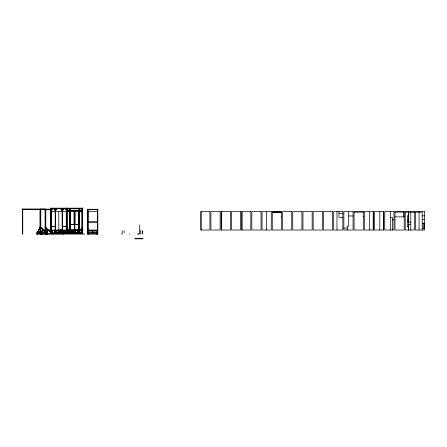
<?xml version="1.0" encoding="UTF-8"?>
<svg xmlns="http://www.w3.org/2000/svg" width="447" height="447" viewBox="0 0 447 447"><rect width="100%" height="100%" fill="white"/><g stroke="black" fill="none" stroke-linecap="round" stroke-linejoin="round"><path stroke-width="0.67" d="M51.399 209.174L22.35 209.162L22.35 209.47L51.522 209.487L52.143 208.771M79.069 210.794L79.063 233.273M82.192 212.096L82.192 208.464L82.131 230.032M87.847 211.604L87.847 209.475L87.847 234.083M142.275 231.485L142.275 233.926L142.275 230.473M85.047 234.083L36.615 234.083L40.057 226.903L40.409 226.903L37.185 233.775L37.168 232.256M36.833 233.775L40.057 227.333L40.409 227.333L40.057 226.903M36.972 233.775L40.409 226.903M51.321 209.487L51.941 208.771M51.321 209.917L52.316 208.771M52.517 208.771L51.522 209.917L50.857 209.917M55.434 210.068L56.557 208.771M56.763 208.771L55.64 210.068L55.171 210.068L54.048 208.771M55.434 210.498L56.931 208.771M57.132 208.771L55.64 210.498L55.171 210.498L53.679 208.771M62.412 210.068L63.535 208.771M63.737 208.771L62.614 210.068L62.15 210.068L61.027 208.771M62.412 210.498L63.904 208.771M64.111 208.771L62.614 210.498L62.15 210.498L60.652 208.771M67.609 208.771L66.989 209.487L67.815 208.771M67.983 208.771L66.989 209.917L68.184 208.771M52.349 230.641L51.729 231.356L52.55 230.641M52.718 230.641L51.729 231.786L52.919 230.641M53.679 233.273L55.171 231.546L55.64 231.546L57.132 233.273M53.88 233.273L55.378 231.546M54.048 233.273L55.171 231.976L55.64 231.976L56.763 233.273M56.261 230.641L55.841 231.356M54.255 233.273L55.378 231.976M57.233 232.965L58.63 231.82L57.607 232.965M57.434 232.965L58.428 231.82M59.127 231.356L59.747 230.641M57.808 232.965L58.428 232.25M58.009 232.965L58.63 232.25L58.222 232.25M59.948 230.641L58.864 231.356L58.009 230.334L59.065 231.786M60.652 233.273L62.15 231.546L62.614 231.546L64.111 233.273M80.449 210.593L79.326 211.889L80.65 210.593M60.853 233.273L62.351 231.546M63.234 230.641L62.614 231.356L63.435 230.641M61.027 233.273L62.15 231.976L62.614 231.976L63.737 233.273L63.809 230.334M80.823 210.593L79.326 212.319L81.024 210.593M61.228 233.273L62.351 231.976M62.614 231.786L63.608 230.334M62.815 231.786L63.809 230.641M64.156 232.965L65.553 231.82L64.558 232.965M64.357 232.965L65.351 231.82M64.765 233.273L66.463 231.546L64.971 233.273M65.139 233.273L66.463 231.976L65.34 233.273M67.815 230.641L66.989 231.356L67.603 230.334M67.324 231.401L67.983 230.641M67.195 231.786L68.184 230.641M68.235 231.099L68.894 230.334M69.302 230.334L68.106 231.479L69.095 230.334L69.056 232.965L68.106 231.82L69.302 232.965M70.095 232.837L70.844 231.976M71.436 231.401L72.096 230.334M70.671 232.406L69.922 233.273L69.933 230.641M74.392 231.356L75.007 230.641M75.213 230.641L74.593 231.356L73.504 230.641M73.308 232.965L74.297 231.82L73.336 230.334L74.504 231.479M74.392 231.786L75.051 231.021M73.509 232.965L74.504 231.82M73.677 232.965L74.504 232.25L73.884 232.965M75.029 231.479L76.018 230.334M76.225 230.334L75.23 231.479L74.828 231.479L75.817 230.334L74.593 231.786L74.124 231.786L73.135 230.334M77.879 231.356L78.499 230.641M76.32 233.273L77.817 231.546L79.264 231.546M78.7 230.641L78.08 231.356L76.996 230.641M76.521 233.273L78.018 231.546M76.694 233.273L77.817 231.976L79.03 232.837M76.895 233.273L78.018 231.976M80.432 229.724L82.131 227.998L80.639 229.724M80.806 229.724L82.131 228.428L81.008 229.724M80.432 233.273L82.131 231.546L80.639 233.273M80.806 233.273L82.131 231.976L81.008 233.273M414.263 211.627L414.425 230.032L405.211 230.032L405.211 211.604L414.425 211.604M50.857 208.771L82.6 208.771M22.35 209.162L45.538 209.174L45.538 234.083M81.93 209.487L81.51 208.771M87.444 209.475L97.82 209.475M87.444 209.732L87.847 209.732M97.412 209.738L97.82 209.738M22.35 209.783L22.758 209.783M45.091 209.783L51.455 209.783M87.444 209.783L87.847 209.783M97.412 209.783L97.82 209.783M66.463 209.917L65.268 208.771M50.857 210.068L51.26 210.068M66.989 210.286L82.131 210.286M50.857 210.498L51.26 210.498M22.35 210.498L22.758 210.498M45.091 210.498L45.499 210.498M87.444 210.498L87.847 210.498M97.412 210.498L97.82 210.498M66.989 210.593L82.131 210.593M69.95 210.794L79.22 210.794M22.35 210.928L22.758 210.928M45.091 210.928L45.499 210.928M87.444 210.928L87.847 210.928M97.412 210.928L97.82 210.928M51.26 211.604L69.855 211.604M69.95 211.604L82.192 211.604M394.986 212.124L403.708 212.124L403.708 216.873M354.08 212.174L363.294 212.174M405.211 212.174L414.425 212.174M415.436 212.174L422.203 212.174L422.203 230.032M338.943 213.297L342.843 213.297M408.351 215.789L407.334 215.789L407.334 226.417L408.351 226.417L408.351 230.032M422.203 215.84L424.65 215.84M348.716 215.962L353.069 215.962M87.444 216.175L87.847 216.175L87.444 216.605L87.847 216.605M281.437 216.197L281.493 216.622M22.35 216.225L22.758 216.225L22.35 216.655L22.758 216.655M45.091 216.225L45.499 216.225L45.091 216.655L45.499 216.655M97.412 216.18L97.82 216.18L97.412 216.611L97.82 216.611M363.294 216.197L363.294 216.622M403.708 216.309L404.2 216.309M394.986 216.873L404.2 216.873M342.843 217.482L338.943 217.482L338.943 211.61M390.499 217.482L392.472 217.482L392.472 230.032M422.203 219.505L424.65 219.505M392.472 219.857L393.975 219.857M407.334 221.053L408.351 221.053M87.444 221.829L97.82 221.829M87.444 222.193L97.82 222.193M410.793 222.148L408.67 222.148L408.67 212.174M422.203 223.17L424.65 223.17M97.412 224.26L97.82 224.26M410.793 224.293L408.67 224.293L408.67 230.032M70.28 224.461L79.259 224.461M97.412 224.562L97.82 224.562M70.525 224.673L79.074 224.673M373.184 224.768L373.519 224.768M407.334 226.316L408.351 226.316L408.351 212.174M50.857 226.355L55.378 226.355M62.412 226.355L66.463 226.355M50.857 226.663L55.378 226.663M62.412 226.663L66.463 226.663M22.758 226.903L22.35 226.903L22.758 227.333L22.35 227.333M43.359 230.306L40.582 226.903L43.761 230.339M87.847 226.897L87.444 226.897L87.847 227.327L87.444 227.327M97.82 226.903L97.412 226.903L97.82 227.333L97.412 227.333M40.783 227.333L43.158 230.306M45.091 227.333L51.941 233.775M66.989 227.998L68.687 229.724M343.855 228.059L347.386 228.059L347.386 226.137L348.716 226.137L348.716 211.61M422.203 228.439L424.231 228.439L424.231 223.17M66.989 229.724L69.799 229.724M79.326 229.724L82.131 229.724M69.95 229.831L79.22 229.831M87.847 230.032L97.412 230.032M87.444 230.233L87.847 230.233M42.079 230.395L82.801 230.334L82.801 230.032L42.079 230.032L42.102 232.256M87.847 230.395L97.412 230.395M51.399 230.428L54.92 230.428M56.255 230.428L58.076 230.428M59.412 230.428L60.926 230.428M67.413 230.456L67.765 230.456M87.444 230.535L87.847 230.535M51.26 230.641L60.926 230.641M61.356 230.334L61.356 230.641L63.988 230.641M64.971 230.641L68.48 230.641L68.48 230.334M69.469 230.641L72.096 230.641M73.135 230.641L75.582 230.641L75.582 230.334M76.621 230.641L79.069 230.641L78.08 231.786L77.616 231.786L76.621 230.334M82.192 230.641L80.236 230.641L80.236 230.334M66.726 230.758L67.134 230.758M67.765 230.758L67.402 230.334M58.222 231.049L58.63 231.049M66.726 231.049L67.134 231.049M74.504 231.049L73.677 230.334M70.637 231.356L70.224 230.641M58.63 231.479L57.233 230.334M50.857 231.546L51.522 231.546L53.02 233.273M69.855 231.546L71.308 231.546L72.8 233.273M66.463 231.786L64.932 230.334L65.011 230.758M69.648 230.641L70.844 231.786L69.849 230.641M69.855 231.848L71.045 231.848M78.08 231.848L79.264 231.848M50.857 231.976L51.522 231.976L52.645 233.273M71.107 231.976L72.431 233.273M87.847 231.954L97.06 231.954L97.06 234.083M37.012 232.256L46.706 232.256M66.726 232.25L67.134 232.25M75.23 232.25L74.828 232.25L75.448 232.965M87.847 232.256L97.06 232.256M66.05 232.764L66.391 232.764M66.905 232.764L67.408 232.764M22.35 233.775L22.758 233.775M36.615 233.775L63.206 233.775L63.206 234.083M87.444 233.775L97.2 233.714M97.412 233.775L97.82 233.775M138.715 234.083L137.872 234.083L137.883 233.513M45.499 227.333L45.091 226.903L45.499 226.903L52.383 234.083M81.142 208.771L82.131 209.917L80.941 208.771M68.676 210.593L69.799 211.889L68.469 210.593M68.302 210.593L69.799 212.319L68.1 210.593M65.843 208.771L66.463 209.487L65.642 208.771M81.108 230.641L81.728 231.356L80.907 230.641M80.734 230.641L81.728 231.786L80.533 230.641M61.228 208.771L62.351 210.068M60.853 208.771L62.351 210.498M78.281 231.546L79.778 233.273M78.454 231.976L79.572 233.273L79.527 210.593M77.197 230.641L77.817 231.356M78.08 231.976L79.203 233.273M77.817 231.786L76.823 230.334M76.225 232.965L74.828 231.82L75.817 232.965M75.029 231.82L76.018 232.965M73.71 230.641L74.331 231.356M54.255 208.771L55.378 210.068M53.88 208.771L55.378 210.498M71.475 231.976L72.598 233.273M71.481 232.406L72.23 233.273M67.363 228.434L68.486 229.724M68.318 229.724L66.989 228.428L68.112 229.724M50.718 209.783L51.338 210.498M50.511 209.783L51.131 210.498M50.343 209.783L51.338 210.928M50.142 209.783L51.131 210.928M68.235 232.205L68.894 232.965M68.687 233.273L66.989 231.546L68.486 233.273M68.318 233.273L66.989 231.976L68.112 233.273M65.843 230.641L66.463 231.356L65.642 230.641M65.15 231.049L64.53 230.334L65.553 231.479L64.156 230.334M64.357 230.334L65.351 231.479M61.731 230.641L62.351 231.356M62.412 231.546L63.904 233.273M61.563 230.641L62.222 231.401M61.356 230.641L62.351 231.786M62.412 231.976L63.535 233.273M58.445 230.641L59.065 231.356M60.149 232.965L59.155 231.82L60.116 230.334M59.283 232.205L59.943 232.965M57.635 230.334L58.864 231.786L59.328 231.786L60.323 230.334M57.434 230.334L58.428 231.479M59.155 232.25L59.775 232.965M54.758 230.641L55.378 231.356M54.584 230.641L55.249 231.401M55.434 231.546L56.931 233.273M55.378 231.786L54.383 230.334M55.434 231.976L56.557 233.273M51.321 231.546L52.819 233.273M51.321 231.976L52.444 233.273M40.582 226.903L43.56 230.339M423.22 223.17L423.22 228.439M419.068 212.174L419.068 230.032M410.793 212.174L410.793 230.032M390.499 211.61L390.499 230.032M383.409 211.61L383.409 230.032M379.799 211.61L379.799 230.032M373.184 211.61L373.184 230.032M369.574 211.61L369.574 230.032M347.196 228.059L347.196 230.032M336.971 211.61L336.971 230.032M266.652 211.604L266.652 230.032M242.162 211.604L242.162 230.032M221.712 211.604L221.712 230.032M201.262 211.604L201.262 230.032M140.386 230.183L140.386 234.083M139.369 224.869L139.369 234.083M138.894 233.513L138.894 234.083M129.563 233.591L129.563 234.083M124.07 230.423L124.07 232.87M122.193 230.741L122.193 234.083M121.266 233.747L121.266 234.083M97.619 209.475L97.619 211.604L87.646 211.604L87.646 209.475M97.412 209.475L97.412 234.083M97.2 230.032L97.2 234.083M96.759 232.256L96.759 233.775M96.658 231.954L96.658 232.256M96.658 233.775L96.658 234.083M92.814 230.395L92.814 233.714M92.451 230.395L92.451 233.714M88.255 231.954L88.255 232.256M88.255 233.775L88.255 234.083M88.182 211.604L88.182 230.032M88.148 232.256L88.148 233.775M88.059 230.032L88.059 234.083M82.695 232.965L82.695 233.273M82.6 208.162L82.6 233.574L50.857 233.574L50.857 208.162M82.393 208.162L82.393 208.464M82.393 208.771L82.393 233.273M82.192 230.334L82.192 232.965M81.93 208.771L81.93 230.032M81.93 230.334L81.991 232.965M81.79 230.032L81.79 230.334M81.728 230.641L81.728 232.965M81.527 230.641L81.527 232.965M80.438 230.334L80.438 230.641M79.527 208.771L79.527 210.286M79.326 208.771L79.326 210.286M79.326 229.836L79.326 233.273M79.264 208.771L79.264 210.286M79.264 210.593L79.264 233.273M79.063 208.771L79.063 210.286M78.99 211.604L78.99 230.032M78.89 210.794L78.923 230.032M78.868 230.334L78.868 230.641M78.281 230.334L78.281 233.273M78.124 230.032L78.124 230.334M78.08 230.334L78.08 233.574M77.951 230.334L77.951 232.965M77.879 230.641L77.879 233.574M77.772 230.032L77.817 233.574M77.616 230.641L77.616 233.574M75.381 230.334L75.381 230.641M75.23 231.222L75.23 232.384M75.029 231.222L75.029 232.965M75.001 211.604L75.001 224.573M74.967 231.222L74.967 232.384M74.889 232.965L74.889 233.273M74.833 210.794L74.833 229.831M74.828 231.222L74.828 232.965M74.66 210.593L74.638 230.334M74.593 230.641L74.56 232.965M74.509 210.593L74.487 229.831M74.537 232.965L74.537 233.273M74.392 230.641L74.392 232.965M74.331 210.794L74.331 224.388M74.286 230.032L74.331 232.965M74.107 230.334L74.124 232.965M74.018 211.604L74.018 224.573M73.984 230.334L73.984 230.641M73.783 230.334L73.783 230.641M72.665 230.334L72.665 232.965M72.313 230.334L72.313 232.965M72.163 230.334L72.163 232.965M71.894 230.334L71.917 231.954M71.654 230.641L71.654 231.954M71.308 230.334L71.308 233.273M71.045 230.334L71.045 233.273M70.844 233.574L70.799 230.032M70.676 224.461L70.676 230.032M70.665 231.803L70.665 232.965M70.637 231.814L70.637 233.574M70.525 224.461L70.525 230.032M70.458 231.803L70.458 232.965M70.274 210.794L70.28 230.032M70.101 210.593L70.101 230.032M70.062 208.771L70.062 210.286M70.062 210.593L70.062 233.273M69.95 210.593L69.95 230.032M69.855 208.771L69.855 210.286M69.855 210.593L69.855 233.273M69.799 208.771L69.799 210.286M69.799 210.593L69.799 233.273M69.648 230.334L69.671 233.273M69.592 208.771L69.592 210.286M69.592 210.593L69.592 233.273M69.469 230.334L69.469 233.273M69.363 230.334L69.363 232.965M68.279 230.334L68.279 230.641M68.307 230.758L68.307 232.418M68.218 230.334L68.218 232.965M67.955 208.162L67.955 208.464M67.871 230.334L67.871 232.965M67.754 208.162L67.754 208.464M67.687 230.334L67.715 232.965M67.553 208.464L67.553 208.162L82.801 208.162L82.801 208.464L50.656 208.464L50.656 208.162L65.905 208.162L65.905 208.464M67.486 230.334L67.486 230.641M67.134 208.464L67.134 208.162L66.324 208.162L66.324 208.464M67.195 208.771L67.134 233.273M66.933 208.771L66.989 230.032M66.989 230.334L66.933 232.965M66.726 208.162L66.726 233.574M66.525 208.771L66.463 230.032M66.525 230.334L66.525 232.965M66.324 230.032L66.324 230.334M66.324 231.222L66.324 233.273M66.262 208.771L66.262 230.032M66.262 230.334L66.262 232.965M65.815 231.311L65.815 232.965M65.737 230.993L65.737 232.965M65.703 208.162L65.703 208.464M65.586 230.993L65.586 232.965M65.497 208.162L65.497 208.464M65.385 230.334L65.385 232.965M65.178 230.334L65.234 232.965M65.15 231.311L65.15 232.418M64.396 230.334L64.396 232.965M64.094 230.334L64.094 232.965M63.988 230.334L63.988 233.273M63.72 230.641L63.72 233.273M63.519 230.641L63.519 233.273M62.993 230.641L62.993 232.965M63.005 233.775L63.005 234.083M62.854 231.032L62.854 232.406M62.815 230.641L62.815 233.574M62.658 230.032L62.658 230.334M62.614 208.771L62.614 233.574M62.412 208.771L62.412 233.273M62.351 208.771L62.351 233.574M62.15 208.771L62.15 233.273M61.999 230.641L61.999 233.273M61.736 230.334L61.798 233.273M61.535 230.334L61.535 233.273M61.289 230.334L61.289 232.965M61.211 230.35L61.211 232.406M61.138 230.334L61.138 232.965M60.786 230.334L60.786 232.965M60.747 229.663L60.747 233.094M59.328 230.641L59.328 232.965M59.172 230.032L59.155 232.965M59.065 230.641L59.065 232.965M58.92 232.965L58.92 233.273M58.864 230.641L58.892 232.965M58.747 211.604L58.82 230.334M58.691 231.222L58.691 232.965M58.63 230.641L58.568 233.273M58.428 231.222L58.428 232.965M58.222 230.641L58.222 232.965M57.87 230.334L57.87 230.641M56.836 230.334L55.64 231.786L56.629 230.334M55.841 230.641L55.841 233.574M55.685 230.032L55.685 230.334M55.64 208.771L55.64 233.574M55.378 208.771L55.378 233.574M55.333 230.032L55.333 230.334M55.199 230.993L55.199 232.311M55.171 208.771L55.171 233.273M54.92 231.06L54.92 232.39M54.813 231.06L54.813 232.39M54.584 230.334L54.601 232.39M54.495 230.395L54.495 232.39M53.215 230.334L53.215 230.641M53.014 230.334L53.014 230.641M51.93 230.641L51.93 232.965M51.668 230.032L51.729 232.965M51.522 208.771L51.522 230.032M51.522 230.334L51.466 232.965M51.321 208.771L51.321 230.032M51.321 230.334L51.321 232.965M51.26 208.464L51.26 230.032M51.26 230.334L51.26 232.965M51.131 210.464L51.131 233.775M51.059 208.162L51.059 208.464M51.059 208.771L51.059 233.273M50.757 232.965L50.757 233.273M50.656 230.032L50.656 230.334M47.181 230.395L47.181 234.083M47.047 230.032L47.075 234.083M46.941 230.032L46.941 234.083M46.862 230.032L46.862 234.083M46.756 230.395L46.756 234.083L46.706 231.954L37.012 231.954L37.012 234.083M46.555 232.256L46.555 233.775M46.354 231.954L46.354 234.083M46.203 232.256L46.203 233.775M46.153 231.954L46.153 232.256M46.153 233.775L46.153 234.083M45.806 209.783L45.806 233.775M45.6 209.783L45.6 233.775M45.499 209.475L45.499 234.083M45.398 209.174L44.991 208.872L44.991 209.174M45.337 209.475L45.337 234.083M45.091 209.475L45.091 234.083M44.745 230.395L44.745 233.714M44.56 230.395L44.566 233.714M44.382 230.395L44.382 233.714M43.225 209.174L43.225 208.872L42.823 209.174M42.504 230.395L42.504 232.239M42.37 230.032L42.37 234.083M42.264 230.032L42.264 230.395M42.253 232.256L42.253 233.775M42.186 230.395L42.186 232.239M41.817 232.256L41.817 233.775M41.75 231.954L41.75 234.083M41.621 231.954L41.621 234.083M41.47 232.256L41.47 233.775M41.057 209.179L41.057 208.872L40.655 209.179M40.783 209.475L40.783 233.775M40.582 209.475L40.582 233.775M40.521 209.174L40.521 234.083M40.409 233.775L40.409 234.083M40.319 209.174L40.319 234.083M40.258 209.475L40.258 234.083M40.057 209.475L40.057 234.083M37.565 231.954L37.565 234.083M37.364 231.954L37.364 234.083M22.713 209.162L22.35 208.95L22.35 234.083L22.758 234.083L22.758 209.475M22.585 209.174L22.585 209.475M272.279 212.174L272.273 230.032L281.487 230.032L281.493 211.604L272.279 211.604L272.279 212.174L281.493 212.174L272.279 212.174M97.82 209.263L87.444 209.263L87.444 234.083L97.82 234.083L97.82 209.263M87.746 210.598L87.545 230.037L87.746 210.598M209.906 211.604L200.692 211.604L200.692 230.032L209.906 230.032L209.906 211.604M220.131 211.604L210.917 211.604L210.917 230.032L220.131 230.032L220.131 211.604M230.356 211.604L221.142 211.604L221.142 230.032L230.356 230.032L230.356 211.604M240.581 211.604L231.367 211.604L231.367 230.032L240.581 230.032L240.581 211.604M250.806 211.604L241.598 211.604L241.598 230.032L250.806 230.032L250.806 211.604M261.037 211.604L251.823 211.604L251.823 230.032L261.037 230.032L261.037 211.604M271.262 211.604L262.048 211.604L262.048 230.032L271.262 230.032L271.262 211.604M291.712 211.61L282.498 211.61L282.498 230.032L291.712 230.032L291.712 211.61M301.937 211.61L292.724 211.61L292.724 230.032L301.937 230.032L301.937 211.61M312.162 211.61L302.949 211.61L302.949 230.032L312.162 230.032L312.162 211.61M322.393 211.61L313.179 211.61L313.179 230.032L322.393 230.032L322.393 211.61M332.618 211.61L323.404 211.61L323.404 230.032L332.618 230.032L332.618 211.61M342.843 211.61L333.63 211.61L333.63 230.032L342.843 230.032L342.843 211.61M353.069 211.61L343.855 211.61L343.855 230.032L353.069 230.032L353.069 211.61M363.294 211.61L354.08 211.61L354.08 230.032L363.294 230.032L363.294 211.61M373.519 211.61L364.305 211.61L364.305 230.032L373.519 230.032L373.519 211.61M383.744 211.61L374.53 211.61L374.53 230.032L383.744 230.032L383.744 211.61M393.975 211.61L384.761 211.61L384.761 230.032L393.975 230.032L393.975 211.61M404.2 211.61L394.986 211.61L394.986 230.032L404.2 230.032L404.2 211.61M424.65 211.604L415.436 211.604L415.436 230.032L424.65 230.032L424.65 211.604M82.801 232.965L50.656 232.965L50.656 233.273L82.801 233.273L82.801 232.965M142.911 238.268L134.938 238.268L134.938 238.838L142.911 238.838L142.911 238.268M61.01 233.094L61.01 229.663L60.948 233.094M41.973 234.083L41.973 231.954L41.951 234.083"/></g></svg>
